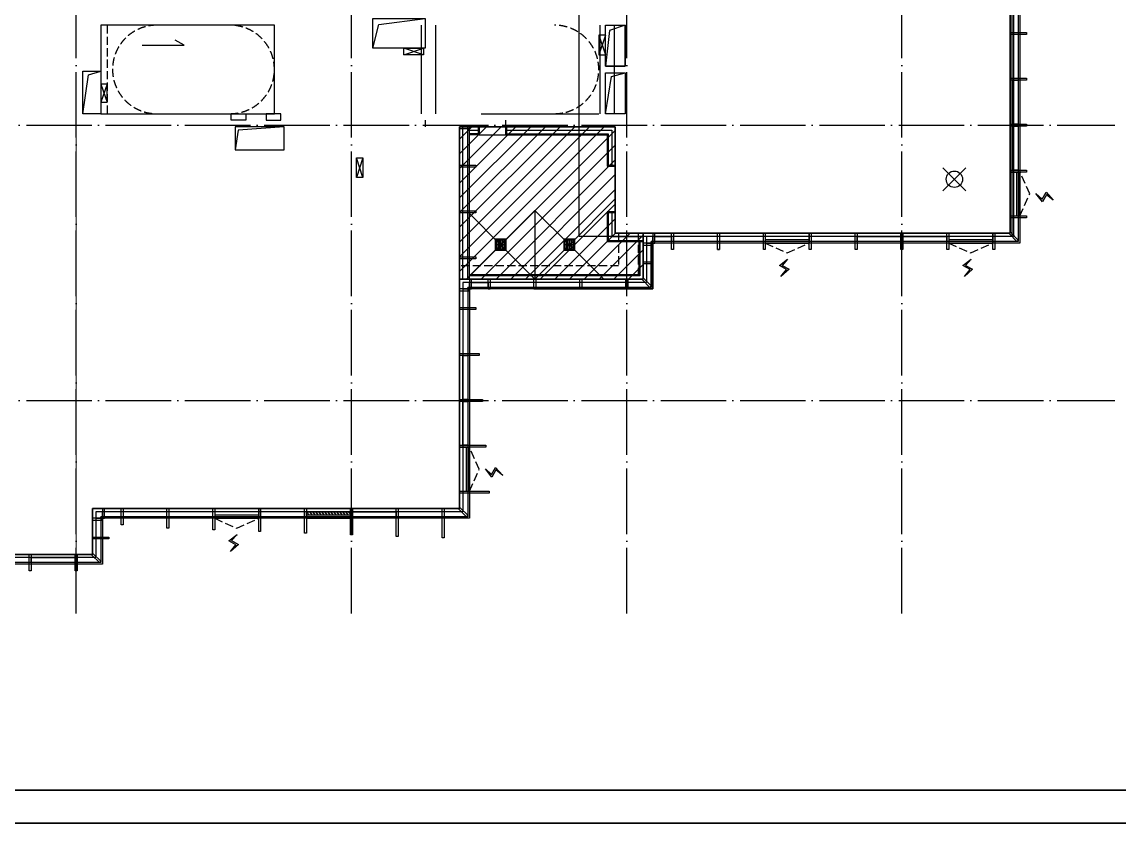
# Model space of a CAD drawing. Extents: x -186750 to 855523, y -12902 to 560425.
# Drawn here: x 609262 to 642742, y 164811 to 189750 of the extents above; entities that cross this region are included whole.
import ezdxf
from ezdxf.xclip import XClip

# ---------------------------------------------------------------- set-up
doc = ezdxf.new("R2010")
doc.units = 0
doc.header["$LTSCALE"] = 1000
doc.header["$MEASUREMENT"] = 0
doc.header["$XCLIPFRAME"] = 0
for name, pattern in [('10#楼幕墙$0$109-34 轴网$0$L1$0$$AUDIT_BAD_LTYPE1', [0]), ('10#楼幕墙$0$DASH', [0.35, 0.25, -0.1]), ('104-10 轴网$0$DOTE', [2.4200000000000004, 2, -0.2, 0.02, -0.2]), ('X-104 8#10#平面$0$109-34 轴网$0$L1$0$$AUDIT_BAD_LTYPE1', [0]), ('X-104 8#10#平面$0$DASH', [0.35, 0.25, -0.1]), ('三跑梯-偶数F$0$DASH', [0.35, 0.25, -0.1]), ('梯段11、12$0$DASH', [0.35, 0.25, -0.1])]:
    doc.linetypes.add(name, pattern=pattern)
for name, color, linetype, plot in [('10#楼幕墙$0$04-不打印_辅助线', 165, 'Continuous', False), ('10#楼幕墙$0$04-电动窗', 1, 'Continuous', False), ('X-104 8#10#平面$0$04-不打印_辅助线', 165, 'Continuous', False), ('三跑梯-偶数F$0$04-不打印_辅助线', 165, 'Continuous', False)]:
    doc.layers.add(name, color=color, linetype=linetype, plot=plot)
for name, color, linetype in [('10#楼幕墙$0$A-C_玻璃幕墙', 140, 'Continuous'), ('10#楼幕墙$0$A-SUR_看线', 252, 'Continuous'), ('10#楼幕墙$1$A-TECH_结构', 21, 'Continuous'), ('104-10 轴网$0$A_AXIS-轴线', 252, '104-10 轴网$0$DOTE'), ('X-104 8#10#平面$0$A-C_门', 150, 'Continuous'), ('X-104 8#10#平面$0$A-E_栏杆', 252, 'Continuous'), ('X-104 8#10#平面$0$A-E_楼梯', 252, 'Continuous'), ('X-104 8#10#平面$0$A-O_分水线', 127, 'Continuous'), ('X-104 8#10#平面$0$A-SUR_保温', 222, 'Continuous'), ('X-104 8#10#平面$0$A-SUR_看线', 252, 'Continuous'), ('X-104 8#10#平面$0$A-SUR_面层', 191, 'Continuous'), ('X-104 8#10#平面$0$A-TECH_暖通', 162, 'Continuous'), ('X-104 8#10#平面$0$A-TECH_结构', 252, 'Continuous'), ('X-104 8#10#平面$0$A_STR-砌块墙', 121, 'Continuous'), ('X-104 8#10#平面$0$D_铝板', 181, 'Continuous'), ('X-104 8#10#平面$0$EH_石材', 116, 'Continuous'), ('梯段11、12$0$A-E_楼梯', 171, 'Continuous')]:
    doc.layers.add(name, color=color, linetype=linetype)

# ---------------------------------------------------------------- blocks, each defined once
blk = doc.blocks.new('$TwtSys$00000069')
at = {"color": 6}
for p, q in [((0.7000000000000001, 0.7000000000000001), (-0.7000000000000001, -0.7000000000000001)), ((-0.7000000000000001, 0.7000000000000001), (0.7000000000000001, -0.7000000000000001))]:
    blk.add_line(p, q, dxfattribs=at)
blk.add_circle((0, 0), 0.5, dxfattribs=at)
blk = doc.blocks.new('图框-A1')
for points, const_width in [([(5.684341886080801e-13, 0), (841.0000000000002, 0), (841.0000000000002, 594), (5.684341886080801e-13, 594)], 0.05), ([(765.9999999999966, 584), (25.00000000000045, 584), (25.00000000000045, 10), (766.0000000000002, 10)], 0.5)]:
    blk.add_lwpolyline(points, close=True, dxfattribs=dict(const_width=const_width))
at = {"const_width": 0.05}
for points in [[(420.5000000000005, 594), (420.5000000000005, 592)], [(420.5000000000005, 0), (420.5000000000005, 2)]]:
    blk.add_lwpolyline(points, dxfattribs=at)
blk = doc.blocks.new('104-8910 结构')
at = {"layer": 'Defpoints'}
blk.add_lwpolyline([(-19000, -118200), (61000, -118200.0000000002), (60999.99999999996, 41799.99999999983), (-19000, 41799.99999999996)], close=True, dxfattribs=at)
blk = doc.blocks.new('104-10 轴网')
at = {"layer": '104-10 轴网$0$A_AXIS-轴线', "linetype": '104-10 轴网$0$DOTE'}
for p, q in [((16799.99999999992, -6500.000000000015), (16800.00000000021, 40100.00000000004)), ((25199.99999999992, -6500.000000000015), (25200.00000000021, 40100.00000000004)), ((33599.99999999995, -6500.000000000015), (33600.00000000021, 40100.00000000004)), ((41999.99999999995, -6500.000000000015), (42000.00000000021, 40100.00000000004)), ((-6500.000000000022, 8399.999999999985), (48500.00000000018, 8400.000000000044)), ((-6500.000000000022, -1.477928890381008e-11), (48500.00000000018, 4.342837200965732e-11))]:
    blk.add_line(p, q, dxfattribs=at)
at = {"layer": 'Defpoints'}
blk.add_lwpolyline([(-16049.99999999992, 45500.00000000001), (58050.00000000011, 45499.99999999999), (58050.00000000011, -11900.00000000001), (-16049.99999999998, -11899.99999999996)], close=True, dxfattribs=at)
blk = doc.blocks.new('三跑梯-偶数F')
at = {"color": 8, "linetype": '三跑梯-偶数F$0$DASH'}
for centre, start, end in [((1349.999999999999, 3950.000000000019), 0, 180), ((1350.000000004889, 1710.000000000033), 180, 0)]:
    blk.add_arc(centre, 1350.000000000002, start, end, dxfattribs=at)
at = {"layer": '三跑梯-偶数F$0$04-不打印_辅助线', "linetype": '三跑梯-偶数F$0$DASH'}
blk.add_line((0, 200), (2700, 200), dxfattribs=at)
at = {"layer": '三跑梯-偶数F$0$04-不打印_辅助线'}
blk.add_lwpolyline([(2700.000000000001, 5300), (9.094947017729282e-13, 5300), (0, 0), (2700.000000000001, -9.094947017729282e-13)], close=True, dxfattribs=at)
blk.add_lwpolyline([(605.1158375440127, 1265.188340814992), (605.1158375438672, 2550.000000000062), (458.8260643989042, 2270.000000000062)], dxfattribs=at)
blk = doc.blocks.new('X-104 8#10#平面$0$uyrii7ur')
at = {"layer": 'X-104 8#10#平面$0$A-TECH_结构', "linetype": 'X-104 8#10#平面$0$109-34 轴网$0$L1$0$$AUDIT_BAD_LTYPE1'}
for points in [[(25249.99997658582, 20800.00000749383), (25850.00000000499, 20800.00000749383), (25850.00000000499, 19100.00000788411), (25249.99997658582, 19100.00000788411)], [(30800.00000000291, 19100.00000788414), (31949.9999765715, 19100.00000788414), (31949.9999765715, 20800.00000749389), (30800.00000000291, 20800.00000749389)], [(31249.99997658737, 18400.00000787905), (31949.99997657165, 18400.00000787905), (31949.99997657165, 18900.00000788405), (31249.99997658737, 18900.00000788405)], [(27449.9999765532, 10750.00000788458), (25849.99997655327, 10750.00000788458), (25849.99997655327, 11650.00000788731), (27449.9999765532, 11650.00000788731)], [(33549.99322787844, 10199.99893631577), (32949.99995488752, 10199.99893631577), (32949.99995488752, 11450.00000787922), (33549.99322787844, 11450.00000787922)], [(33549.99997317628, 8750.000027945673), (32949.99995863647, 8750.000027945673), (32949.99995863647, 9999.998936315766), (33549.99997317628, 9999.998936315766)], [(21649.99999999856, 7650.000007879251), (23149.99999999696, 7650.000007879251), (23149.99999999689, 8350.000000000058), (21649.99999999849, 8350.000000000058)]]:
    blk.add_lwpolyline(points, close=True, dxfattribs=at)
for points in [[(25850.00000000498, 20800.00000749383), (25335.49703044849, 20603.45774340531), (25249.99997658582, 19100.00000788411)], [(25849.99997655327, 10750.00000788458), (26036.99999999987, 11473.7839677821), (27449.99997655326, 11650.00000788731)], [(33549.99322787844, 10199.99893631577), (33549.99322787844, 11450.00000787998), (33078.99492861191, 11290.86848105729), (32949.99325937161, 10199.99893631577), (33549.99322787844, 10199.99893631577)], [(23149.99999999686, 8350.000000000058), (21746.26625576583, 8243.715887878352), (21649.99999999856, 7650.000007879251)]]:
    blk.add_lwpolyline(points, dxfattribs=at)
at = {"layer": 'X-104 8#10#平面$0$A-TECH_结构'}
for points in [[(30800.00000000274, 19100.00000788414), (30994.87325166486, 20538.04205661503), (31949.9999765715, 20800.00000749389)], [(31949.99997657165, 18900.00000788405), (31380.60406085144, 18817.14181262002), (31249.99997658737, 18400.00000787905)]]:
    blk.add_lwpolyline(points, dxfattribs=at)
for points in [[(17550.00009050622, 10050.00004004798), (17550.00004707376, 8750.000050116389), (17000.00000339406, 8750.000029312563), (17181.19745823395, 9940.41740318312)], [(17550.00006878999, 8750.000036196201), (17000.00000000306, 8750.000011481054), (17000.00000000306, 10049.99993964267), (17550.00006878999, 10049.99996435782)], [(33549.99997317628, 9999.998936315766), (33549.99997317628, 8750.000027945673), (32949.99995462794, 8749.999959031004), (33137.91965881834, 9881.415826070122)]]:
    blk.add_lwpolyline(points, close=True, dxfattribs=at)
blk = doc.blocks.new('X-104 8#10#平面$0$rhyseuyi')
at = {"layer": 'X-104 8#10#平面$0$04-不打印_辅助线', "linetype": 'X-104 8#10#平面$0$109-34 轴网$0$L1$0$$AUDIT_BAD_LTYPE1'}
h = blk.add_hatch(dxfattribs=at)
h.set_pattern_fill('ANSI31', color=256, scale=200)
h.set_pattern_definition([(45.00000000000006, (0, -2.972807454749603e-11), (-224.506403026729, 224.5064030267286), [])])
h.paths.add_polyline_path([(34100.00000000006, 181900), (34100.00000000037, 183300.0000000024), (33249.99999999264, 183299.9999860431), (33249.99999999278, 186549.9999873269), (28499.99999703839, 186549.999987339), (28500.00000000006, 181900)])
blk.add_lwpolyline([(34100, 181900.0000000001), (34100.00000000031, 183300.0000000026), (33249.99999999258, 183299.9999860433), (33249.99999999272, 186549.999987327), (28499.99999703833, 186549.9999873392), (28500, 181900.0000000001), (34100, 181899.9999999988)], dxfattribs=at)
at = {"layer": 'X-104 8#10#平面$0$A-TECH_结构', "linetype": 'X-104 8#10#平面$0$109-34 轴网$0$L1$0$$AUDIT_BAD_LTYPE1'}
blk.add_lwpolyline([(14900, 195500.0000000001), (-500, 195500.0000000001), (-500, 173500.0000000001), (17300, 173500.0000000001), (17300, 174900.0000000001), (28500, 174900.0000000001), (28500, 181599.9999860434), (28499.99999040505, 181599.9999860434), (28499.99999371942, 186549.9999873328), (33250.00000331164, 186549.9999873333), (33249.99999999683, 183500.0000000006), (33249.99999999275, 183500.0000000027), (33249.99999999287, 183300.0000000027), (45300, 183300.0000000001), (45300, 201100.0000000001), (43900, 201100.0000000001), (43900, 212300.0000000001), (21900, 212300.0000000001), (21900, 199700.0000000001), (14900, 199700.0000000001)], close=True, dxfattribs=at)
blk.add_lwpolyline([(28499.99999080054, 181900.0000000001), (34100, 181900.0000000001), (34100, 183299.9999860434)], dxfattribs=at)
blk = doc.blocks.new('10#楼幕墙$0$ii')
blk.add_lwpolyline([(-1339.999257087533, -5.379672802519053e-05), (0.0007429124671034515, -5.379672802519053e-05), (0.0007429124671034515, -150.000053796728), (-1339.999257087533, -150.000053796728)], close=True)
blk = doc.blocks.new('10#楼幕墙$0$$TCHSYS$WIN2D')
for p, q in [((-0.5, 0.5), (0.5, 0.5)), ((-0.5, 0.5), (-0.4999999999999999, -0.5)), ((0.5, 0.5), (0.4999999999999998, -0.5)), ((0.5, 0.1666666666666666), (-0.5, 0.1666666666666666)), ((0.5, -0.1666666666666667), (-0.5, -0.1666666666666667)), ((-0.4999999999999999, -0.5), (0.5, -0.5))]:
    blk.add_line(p, q)
blk = doc.blocks.new('10#楼幕墙$0$开启扇')
at = {"layer": '10#楼幕墙$0$04-电动窗'}
h = blk.add_hatch(color=1, dxfattribs=at)
h.dxf.hatch_style = 1
h.paths.add_polyline_path([(680.5562354524154, 539.9632903847669), (509.7987490945379, 728.6290481947071), (726.3024437201093, 845.9672921814199), (478.2154791858056, 1065.595502953947), (646.9190324007068, 855.8806169162563), (430.4153377751354, 738.5423729295435)])
at = {"linetype": '10#楼幕墙$0$DASH'}
blk.add_lwpolyline([(0, 49.99999999714782), (670, 349.9999999971478), (1340, 49.99999999714782)], dxfattribs=at)
at = {"layer": '10#楼幕墙$0$04-电动窗', "color": 1}
blk.add_lwpolyline([(680.5562354524154, 539.9632903847669), (509.7987490945379, 728.6290481947071), (726.3024437201093, 845.9672921814199), (478.2154791858056, 1065.595502953947), (646.9190324007068, 855.8806169162563), (430.4153377751354, 738.5423729295435), (680.5562354524154, 539.9632903847669)], close=True, dxfattribs=at)
at = {"xscale": -1340, "yscale": 300, "zscale": 1340, "rotation": 180}
blk.add_blockref('10#楼幕墙$0$$TCHSYS$WIN2D', (670, -100), dxfattribs=at)
blk = doc.blocks.new('10#楼幕墙$0$$WINLIB2D$00000039')
at = {"color": 0}
for points in [[(-0.4999999999983409, 0.5000000000445652), (-0.4999999999999964, -0.4999999999999716)], [(0.5000000000016591, 0.4999999999536158), (-0.4999999999983409, 0.5000000000445652)], [(0.4999999999983338, -0.5000000000463842), (0.4999999999999609, 0.4999999999999432)], [(-0.499999999999428, 0.1666666667124446), (0.500000000000572, 0.1666666666205998)], [(-0.4518745131427302, -0.1666666666260284), (-0.5000000000072298, 0.08358586507802102)], [(-0.3838834764901549, -0.166666666632409), (-0.4479860405916831, 0.1666666667079113)], [(-0.3158924398378069, -0.166666666637866), (-0.3799950039392748, 0.1666666667006353)], [(-0.2479014031851996, -0.166666666645142), (-0.3120039672867243, 0.1666666666951784)], [(-0.1799103665328481, -0.1666666666505989), (-0.2440129306343159, 0.1666666666887977)], [(-0.1119193298802692, -0.1666666666569512), (-0.1760218939817904, 0.1666666666824455)], [(-0.04392829322788927, -0.1666666666633319), (-0.1080308573293216, 0.1666666666760648)], [(0.02406274342471804, -0.1666666666696841), (-0.04003982067680312, 0.1666666666697125)], [(0.09205378007703402, -0.1666666666751411), (0.02795121597557682, 0.1666666666642556)], [(0.1600448167296129, -0.1666666666815217), (0.0959422526280953, 0.1666666666578749)], [(0.2280358533819644, -0.166666666687874), (0.163933289280525, 0.1666666666505989)], [(0.2960268900345753, -0.1666666666942547), (0.231924325933047, 0.1666666666460657)], [(0.3640179266869801, -0.1666666667006069), (0.2999153625854838, 0.166666666639685)], [(0.4320089633395341, -0.1666666667060639), (0.3679063992380058, 0.166666666632409)], [(0.4999999999916831, -0.1666666667115209), (0.4358974358904746, 0.1666666666260568)], [(-0.500000000000572, -0.1666666666214951), (0.499999999999428, -0.1666666667124446)], [(0.4999999999983338, -0.5000000000463842), (-0.5000000000016662, -0.4999999999554348)]]:
    blk.add_lwpolyline(points, dxfattribs=at)
blk = doc.blocks.new('10#楼幕墙$0$A$C13E80662')
for points in [[(150.0005130732898, 150.2641038001748), (150.0005130732898, 200.2641038001238), (0.0005130732897669077, 200.2641038001238), (0.0005130732897669077, 0.2641038001238485), (150.0005130732898, 0.2641038001238485)], [(150.0005130732898, 0.2641038001747802), (200.0005130733043, 0.2641038001747802), (200.0005130733043, 150.2641038001748), (150.0005130732898, 150.2641038001748)]]:
    blk.add_lwpolyline(points)
blk = doc.blocks.new('*U439')
blk.add_lwpolyline([(509.9999999971842, 0), (0, 0), (0, 150), (509.9999999971842, 150)], close=True)
blk = doc.blocks.new('10#楼幕墙')
at = {"layer": '10#楼幕墙$0$04-不打印_辅助线'}
for points in [[(-18549.99999999994, 165300), (65550.00000000006, 165300), (65550.00000000006, 224700), (-18549.99999999994, 224700)], [(-18549.99999999994, 105900), (65550.00000000006, 105900), (65550.00000000006, 165300), (-18549.99999999994, 165300)]]:
    blk.add_lwpolyline(points, close=True, dxfattribs=at)
at = {"layer": '10#楼幕墙$0$A-C_玻璃幕墙'}
for p, q in [((28500.00000000006, 181900), (28500.00000882894, 186549.999987339)), ((28600.00000000006, 181899.9999999997), (28600.00000882894, 186549.9999873388)), ((28750.00000000011, 181899.9999999997), (28750.00000882899, 186549.9999873387)), ((28799.99999999531, 181899.9999999997), (28800.00000882419, 186549.9999873388))]:
    blk.add_line(p, q, dxfattribs=at)
for points in [[(34400.00000000006, 183000), (34400.00000000006, 181600), (28800.00000000006, 181600), (28800.00000000006, 174600), (17600.00000000006, 174600), (17600.00000000006, 173200), (-799.9999999999418, 173200), (-799.9999999999418, 195800), (14600.00000000006, 195800), (14600.00000000006, 200000), (21600.00000000006, 200000), (21600.00000000006, 212600), (44200.00000000006, 212600), (44200.00000000006, 201400), (45600.00000000006, 201400), (45600.00000000006, 183000)], [(34350.00000000006, 183050), (34350.00000000006, 181650), (28750.00000000006, 181650), (28750.00000000006, 174650), (17550.00000000006, 174650), (17550.00000000006, 173250), (-749.9999999999418, 173250), (-749.9999999999418, 195750), (14650.00000000006, 195750), (14650.00000000006, 199950), (21650.00000000006, 199950), (21650.00000000006, 212550), (44150.00000000006, 212550), (44150.00000000006, 201350), (45550.00000000006, 201350), (45550.00000000006, 183050)], [(34200.00000000006, 183200), (34200.00000000006, 181800), (28600.00000000006, 181800), (28600.00000000006, 174800), (17400.00000000006, 174800), (17400.00000000006, 173400), (-599.9999999999418, 173400), (-599.9999999999418, 195600), (14800.00000000006, 195600), (14800.00000000006, 199800), (21800.00000000006, 199800), (21800.00000000006, 212400), (44000.00000000006, 212400), (44000.00000000006, 201200), (45400.00000000006, 201200), (45400.00000000006, 183200)], [(45799.99999997538, 189429.9999860425), (45799.99999997538, 189369.9999860425), (45299.99999997561, 189369.9999860425), (45299.99999997561, 189429.9999860425)], [(45799.99999997538, 188029.9999860425), (45799.99999997538, 187969.9999860425), (45299.99999997561, 187969.9999860425), (45299.99999997561, 188029.9999860425)], [(28500.00000001224, 186550.0000012957), (28800.00000001226, 186550.0000012957), (28800.00000001226, 186490.0000012957), (28500.00000001224, 186490.0000012957)], [(45799.99999997538, 186629.9999860425), (45799.99999997538, 186569.9999860425), (45299.99999997561, 186569.9999860425), (45299.99999997561, 186629.9999860425)], [(29000.00000000198, 185379.9999873289), (29000.00000000198, 185319.9999873289), (28500.00000000454, 185319.9999873299), (28500.00000000454, 185379.9999873299)], [(45799.99999997538, 185229.9999860425), (45799.99999997538, 185169.9999860425), (45299.99999997561, 185169.9999860425), (45299.99999997561, 185229.9999860425)], [(29000.00000000198, 183979.9999873289), (29000.00000000198, 183919.9999873289), (28500.00000000454, 183919.9999873299), (28500.00000000454, 183979.9999873299)], [(45799.99999997538, 183829.9999860425), (45799.99999997538, 183769.9999860425), (45299.99999997561, 183769.9999860425), (45299.99999997561, 183829.9999860425)], [(45799.99999997538, 183829.9999860425), (45799.99999997538, 183769.9999860425), (45299.99999997561, 183769.9999860425), (45299.99999997561, 183829.9999860425)], [(34400.00000000005, 183000), (34460.00000000008, 183000.0000000001), (34460.00000000005, 183300.0000000001), (34400.00000000005, 183300.0000000001)], [(34970.00000000332, 183299.9999860467), (35030.00000000332, 183299.9999860467), (35030.00000000215, 182799.9999860102), (34970.00000000215, 182799.9999860102)], [(36370.00000000471, 183299.9999860467), (36430.00000000471, 183299.9999860467), (36430.00000000471, 182799.9999860102), (36370.00000000471, 182799.9999860102)], [(37770.00000000471, 183299.9999860467), (37830.00000000471, 183299.9999860467), (37830.00000000355, 182799.9999860102), (37770.00000000355, 182799.9999860102)], [(39170.00000000471, 183299.9999860467), (39230.00000000471, 183299.9999860467), (39230.00000000355, 182799.9999860102), (39170.00000000355, 182799.9999860102)], [(40570.00000000471, 183299.9999860467), (40630.00000000471, 183299.9999860467), (40630.00000000355, 182799.9999860102), (40570.00000000355, 182799.9999860102)], [(41970.00000000471, 183299.9999860467), (42030.00000000471, 183299.9999860467), (42030.00000000355, 182799.9999860102), (41970.00000000355, 182799.9999860102)], [(43370.00000000471, 183299.9999860467), (43430.00000000471, 183299.9999860467), (43430.00000000471, 182799.9999860102), (43370.00000000471, 182799.9999860102)], [(44770.00000000471, 183299.9999860467), (44830.00000000471, 183299.9999860467), (44830.00000000471, 182799.9999860102), (44770.00000000471, 182799.9999860102)], [(45278.78679637087, 183278.7867965644), (45321.21320324211, 183321.2132034356), (45549.99999980646, 183092.4264068713), (45507.57359293528, 183050.0000000001)], [(34400.00000000008, 182940), (34400.00000000005, 183000), (34100.00000000005, 183000), (34100.00000000005, 182940)], [(29000.00000000192, 182579.9999873289), (29000.00000000192, 182519.9999873289), (28500.00000000448, 182519.99998733), (28500.00000000448, 182579.99998733)], [(34400.00000013487, 182429.9999860456), (34400.00000013487, 182369.9999860456), (34100.00000013766, 182369.9999860456), (34100.00000013766, 182429.9999860456)], [(28800.00000000005, 181600), (28860.00000000008, 181600.0000000001), (28860.00000000005, 181900.0000000001), (28800.00000000005, 181900.0000000001)], [(29430.00000000425, 181599.9999860451), (29370.00000000425, 181599.9999860451), (29370.00000000425, 181899.9999860447), (29430.00000000425, 181899.9999860447)], [(30830.00000000425, 181599.999986045), (30770.00000000425, 181599.999986045), (30770.00000000425, 181899.9999860446), (30830.00000000425, 181899.9999860446)], [(32230.00000000425, 181599.999986045), (32170.00000000425, 181599.999986045), (32170.00000000425, 181899.9999860446), (32230.00000000425, 181899.9999860446)], [(33630.00000000448, 181599.9999860453), (33570.00000000448, 181599.9999860453), (33570.00000000448, 181899.999986045), (33630.00000000448, 181899.999986045)], [(34078.78679656444, 181878.7867965644), (34121.21320343568, 181921.2132034356), (34350.00000000003, 181692.4264068713), (34307.57359312885, 181650.0000000001)], [(28800.00000000008, 181540), (28800.00000000005, 181600), (28500.00000000005, 181600), (28500.00000000005, 181540)], [(29000.00000000192, 181029.9999860424), (29000.00000000192, 180969.9999860424), (28500.00000000448, 180969.9999860435), (28500.00000000448, 181029.9999860435)], [(29100.00000000169, 179629.9999860424), (29100.00000000169, 179569.9999860424), (28500.00000000448, 179569.9999860435), (28500.00000000448, 179629.9999860435)], [(29200.00000000169, 178230), (29200.00000000169, 178170), (28500.00000000448, 178169.9999860435), (28500.00000000448, 178229.9999860435)], [(29300.00000000169, 176829.9999860424), (29300.00000000169, 176769.9999860424), (28500.00000000448, 176769.9999860435), (28500.00000000448, 176829.9999860435)], [(29400.00000000169, 175429.9999860424), (29400.00000000169, 175369.9999860424), (28500.00000000448, 175369.9999860435), (28500.00000000448, 175429.9999860435)], [(17600.00000000005, 174600), (17660.00000000008, 174600.0000000001), (17660.00000000005, 174900.0000000001), (17600.00000000005, 174900.0000000001)], [(18230.00000000425, 174399.9999860422), (18170.00000000425, 174399.9999860422), (18170.00000000425, 174899.9999860426), (18230.00000000425, 174899.9999860426)], [(19630.00000000425, 174299.9999860422), (19570.00000000425, 174299.9999860422), (19570.00000000425, 174899.9999860426), (19630.00000000425, 174899.9999860426)], [(21030.00000000425, 174249.9999860439), (20970.00000000425, 174249.9999860439), (20970.00000000425, 174899.9999860426), (21030.00000000425, 174899.9999860426)], [(22430.00000000285, 174199.9999860421), (22370.00000000285, 174199.9999860421), (22370.00000000425, 174899.9999860426), (22430.00000000425, 174899.9999860426)], [(23830.00000000425, 174149.9999860421), (23770.00000000425, 174149.9999860421), (23770.00000000425, 174899.9999860426), (23830.00000000425, 174899.9999860426)], [(25230.00000000006, 174099.9999860421), (25170.00000000006, 174099.9999860421), (25170.00000000425, 174899.9999860426), (25230.00000000425, 174899.9999860426)], [(26630.00000000425, 174049.9999860421), (26570.00000000425, 174049.9999860421), (26570.00000000425, 174899.9999860426), (26630.00000000425, 174899.9999860426)], [(28030.00000000285, 173999.9999860421), (27970.00000000285, 173999.9999860421), (27970.00000000425, 174899.9999860426), (28030.00000000425, 174899.9999860426)], [(28478.78679656444, 174878.7867965644), (28521.21320343568, 174921.2132034356), (28750.00000000003, 174692.4264068713), (28707.57359312885, 174650.0000000001)], [(17600.00000000008, 174540), (17600.00000000005, 174600), (17300.00000000005, 174600), (17300.00000000005, 174540)], [(17800.00000000076, 174029.9999860435), (17800.00000000076, 173969.9999860435), (17300.00000000448, 173969.9999860435), (17300.00000000448, 174029.9999860435)], [(15430.00000000425, 172999.9999860433), (15370.00000000425, 172999.9999860433), (15370.00000000425, 173499.9999860445), (15430.00000000425, 173499.9999860445)], [(16830.00000000425, 172999.9999860433), (16770.00000000425, 172999.9999860433), (16770.00000000425, 173499.9999860445), (16830.00000000425, 173499.9999860445)], [(17278.86856770871, 173478.7867965644), (17321.29497457994, 173521.2132034356), (17550.08177114435, 173292.4264068711), (17507.65536427317, 173250)]]:
    blk.add_lwpolyline(points, close=True, dxfattribs=at)
at = {"layer": '10#楼幕墙$0$A-SUR_看线'}
for p, q in [((36370.00000000471, 182799.9999860102), (36430.00000000471, 182799.9999860102)), ((29370.00000000425, 181599.9999860447), (29430.00000000425, 181599.9999860447)), ((30770.00000000425, 181599.9999860446), (30830.00000000425, 181599.9999860446))]:
    blk.add_line(p, q, dxfattribs=at)
at = {"layer": '10#楼幕墙$1$A-TECH_结构'}
blk.add_lwpolyline([(34100.00000000006, 183300), (34100.00000000006, 181900), (28500.00000000006, 181900), (28500.00000000006, 174900), (17300.00000000006, 174900), (17300.00000000006, 173500), (-499.9999999999418, 173500), (-499.9999999999418, 195500), (14900.00000000006, 195500), (14900.00000000006, 199700), (21900.00000000006, 199700), (21900.00000000006, 212300), (43900.00000000006, 212300), (43900.00000000006, 201100), (45300.00000000006, 201100), (45300.00000000006, 183300)], close=True, dxfattribs=at)
at = {"layer": '10#楼幕墙$0$A-C_玻璃幕墙'}
for name, p, rotation in [('10#楼幕墙$0$ii', (45549.99999997631, 186629.9999860425), 270), ('10#楼幕墙$0$ii', (45549.99999997631, 185229.9999860425), 270), ('10#楼幕墙$0$A$C13E80662', (34199.73589619993, 183200.0005130733), 270), ('*U439', (34970.00000000309, 183200), 180), ('10#楼幕墙$0$ii', (40630.00000000448, 183049.9999860433), 180), ('10#楼幕墙$0$ii', (42030.00000000448, 183049.9999860433), 180), ('10#楼幕墙$0$A$C13E80662', (28599.73589619993, 181800.0005130733), 270), ('*U439', (29370.00000000425, 181800), 180), ('10#楼幕墙$0$ii', (28750.00000000658, 178229.9999860433), 270), ('10#楼幕墙$0$ii', (28750.0000538007, 176829.9999810586), 270), ('10#楼幕墙$0$A$C13E80662', (17399.73589619993, 174800.0005130733), 270), ('10#楼幕墙$0$ii', (23830.00000000425, 174649.9999860433), 180), ('10#楼幕墙$0$ii', (25230.00000000425, 174649.9999860433), 180), ('10#楼幕墙$0$ii', (15430.00000000425, 173249.9999860433), 180)]:
    blk.add_blockref(name, p, dxfattribs=dict(at, rotation=rotation))
at = {"layer": '10#楼幕墙$0$A-C_玻璃幕墙', "linetype": '10#楼幕墙$0$109-34 轴网$0$L1$0$$AUDIT_BAD_LTYPE1', "xscale": -1}
for p, rotation in [((45549.99999997656, 183829.9999860426), 270), ((37830.00000000448, 183049.9999860433), 180), ((43430.00000000471, 183049.999986013), 180), ((28750.00000000215, 175429.9999860435), 270), ((21030.00000000425, 174649.9999860426), 180)]:
    blk.add_blockref('10#楼幕墙$0$开启扇', p, dxfattribs=dict(at, rotation=rotation))
at = {"layer": 'Defpoints', "color": 2, "linetype": '10#楼幕墙$0$109-34 轴网$0$L1$0$$AUDIT_BAD_LTYPE1', "xscale": 1340, "yscale": 300, "zscale": -1340, "rotation": 180}
blk.add_blockref('10#楼幕墙$0$$WINLIB2D$00000039', (24500.00000000402, 174749.9999860433), dxfattribs=at)
blk = doc.blocks.new('梯段11、12')
at = {"color": 171}
for p, q in [((93799.36163273435, -18770.00000000288), (93799.36163273435, -18770.00000000288)), ((93699.36163273429, -26380.00000003579), (93799.36163273429, -26380.0000000358)), ((93799.36163273428, -26380.0000000358), (93799.36163273428, -27206.98729814406)), ((93859.36163273436, -26380.00000003574), (95099.36163273428, -26380.00000003583)), ((95099.36163273428, -26380.00000003583), (95099.36163273426, -27957.54264809095)), ((93859.36163273436, -26660.00000003574), (95099.36163273428, -26660.00000003583)), ((93859.36163273438, -26940.00000003574), (95099.36163273428, -26940.00000003583)), ((93799.36163273428, -27206.98729814393), (94384.95756572632, -27545.08126769309)), ((93799.36163273428, -27322.45735198141), (94358.16264648331, -27645.08126769264)), ((93859.36163273436, -27220.00000003574), (95099.36163273426, -27220.00000003583)), ((94306.87451967421, -27500.00000003577), (95099.36163273425, -27500.00000003583)), ((94338.77610675523, -27717.4328189432), (94544.82104819444, -27544.54058457563)), ((94384.95756572632, -27545.08126769309), (94338.77610675523, -27717.4328189432)), ((94544.82104819444, -27544.54058457563), (94496.48301748525, -27724.94057112503)), ((94496.48301748525, -27724.94057112503), (95099.36163273426, -28073.01270192785)), ((94523.27793672828, -27624.94057112548), (95099.36163273428, -27957.54264809033)), ((94791.84874579358, -27780.00000003583), (95099.3616327391, -27780.00000003586)), ((95099.36163273428, -28073.01270192808), (95099.36163273423, -28620.00000003583)), ((93859.36163273435, -28640.00000003574), (95099.36163273423, -28640.00000003583))]:
    blk.add_line(p, q, dxfattribs=at)
at = {"color": 8, "linetype": '梯段11、12$0$DASH'}
for centre, start, end in [((93749.36163273921, 51360.00000022826), 180, 0), ((93749.21347645627, 43620.00000019556), 0, 180), ((93749.36163273924, 41360.00000019529), 180, 0), ((93749.36163272939, 33620.00000016287), 0, 180), ((103749.3616327219, 33620.00000016287), 0, 180), ((93749.3616327392, 31380.00000016287), 180, 0), ((93749.21347645632, 23620.00000012958), 0, 180), ((93749.36163273444, 21380.00079619684), 180, 0), ((93749.21347645644, 13620.00000009657), 0, 180), ((93749.36163273937, 11380.0000000966), 180, 0), ((93749.21347645638, 3620.000000063374), 0, 180), ((93749.36163273935, 1360.000000063097), 180, 0), ((93749.21347645643, -6379.999999969601), 0, 180), ((93749.21347646131, -8619.999999969586), 180, 0), ((93749.36163273925, -16380.000000003), 0, 180), ((93749.36163273438, -18620.000000003), 180, 0), ((93749.36163273906, -26380.00000003583), 0, 180), ((93749.36163273426, -28640.00000003577), 180, 0), ((42332.34926008116, -46250.00000010201), 0, 180), ((93749.36163273429, -46560.00000010221), 0, 180), ((42332.34926008116, -48770.00000010215), 180, 0), ((93749.36163273429, -48640.00000010218), 180, 0)]:
    blk.add_arc(centre, 1350.000000000002, start, end, dxfattribs=at)
at = {"layer": 'Defpoints'}
for points in [[(88899.36163273409, 56850.00000026159), (98899.36163272664, 56850.00000026161), (98899.36163272664, 46850.00000022855), (88899.36163273412, 46850.00000022855)], [(95099.50978901613, 55450.00000022852), (92399.50978901127, 55450.00000022852), (92399.50978901127, 49550.00000022887), (95099.50978901613, 49550.00000022887)], [(92399.36163273391, 50000.00000022825), (92399.36163273391, 54999.99895485189), (95099.36163273886, 54999.99895485189), (95099.36163273886, 50000.00000022825)], [(88899.36163273412, 46850.00000022861), (98899.36163272666, 46850.00000022864), (98899.36163272666, 36850.00000019558), (88899.36163273414, 36850.00000019558)], [(95099.21006620927, 45450.00000019126), (92399.21006620441, 45450.00000019126), (92399.21006620441, 39550.00000019161), (95099.21006620927, 39550.00000019161)], [(92399.36163273412, 40000.00000019527), (92399.36163273412, 44999.99895481892), (95099.36163273906, 44999.99895481892), (95099.36163273906, 40000.00000019527)], [(88899.36163273432, 36850.00000019564), (98899.36163272685, 36850.00000019567), (98899.36163272685, 26850.00000016263), (88899.36163273432, 26850.0000001626)], [(98899.36163272685, 36850.00000019567), (108899.3616327194, 36850.00000019567), (108899.3616327194, 26850.00000016263), (98899.36163272685, 26850.00000016263)], [(95099.36163272931, 35450.00000016287), (92399.36163272445, 35450.00000016287), (92399.36163272445, 29550.00000016321), (95099.36163272931, 29550.00000016321)], [(105099.3616327219, 35450.00000016287), (102399.361632717, 35450.00000016287), (102399.361632717, 29550.00000016321), (105099.3616327219, 29550.00000016321)], [(92399.36163273413, 30000.00000016233), (92399.36163273413, 34999.99895478597), (95099.36163273908, 34999.99895478597), (95099.36163273908, 30000.00000016233)], [(102399.3616327266, 30000.00000016233), (102399.3616327266, 34999.99895478597), (105099.3616327316, 34999.99895478597), (105099.3616327316, 30000.00000016233)], [(88899.36163273417, 26850.00000016263), (98899.36163272672, 26850.00000016266), (98899.36163272672, 16850.0000001296), (88899.3616327342, 16850.0000001296)], [(95099.21347645625, 25450.00000012958), (92399.21347645139, 25450.00000012958), (92399.21347645139, 19550.00000012993), (95099.21347645625, 19550.00000012993)], [(92399.36163273412, 20000.0000001293), (92399.36163273412, 24999.99895475294), (95099.36163273906, 24999.99895475294), (95099.36163273906, 20000.0000001293)], [(88899.36163273432, 16850.00000012957), (98899.36163272685, 16850.0000001296), (98899.36163272684, 6850.000000096537), (88899.36163273429, 6850.000000096508)], [(95099.20649527026, 15450.00000007851), (92399.2064952654, 15450.00000007851), (92399.2064952654, 9550.000000078864), (95099.20649527026, 9550.000000078864)], [(92399.36163273412, 10000.00000009624), (92399.36163273412, 14999.99895471988), (95099.36163273906, 14999.99895471988), (95099.36163273906, 10000.00000009624)], [(88899.36163273423, 6850.000000096421), (98899.36163272678, 6850.00000009645), (98899.36163272678, -3149.999999936612), (88899.36163273426, -3149.999999936612)], [(95099.20275200688, 5450.000000020776), (92399.20275200202, 5450.000000020776), (92399.20275200202, -449.9999999788743), (95099.20275200688, -449.9999999788743)], [(92399.36163273412, 6.30861904937774e-08), (92399.36163273412, 4999.998954686729), (95099.36163273906, 4999.998954686729), (95099.36163273906, 6.30861904937774e-08)], [(88899.36163273428, -3149.999999936554), (98899.36163272682, -3149.999999936525), (98899.36163272682, -13149.99999996959), (88899.3616327343, -13149.99999996959)], [(95099.21347645635, -4549.999999969601), (92399.21347645149, -4549.999999969601), (92399.21347645149, -10449.99999996925), (95099.21347645635, -10449.99999996925)], [(92399.36163273412, -9999.99999996983), (92399.36163273412, -5000.001045346187), (95099.36163273906, -5000.001045346187), (95099.36163273906, -9999.99999996983)], [(88899.36163273432, -13149.99999996953), (98899.36163272684, -13149.99999996953), (98899.36163272685, -23150.00000000259), (88899.3616327343, -23150.00000000259)], [(95099.36163273918, -14550.000000003), (92399.36163273432, -14550.000000003), (92399.36163273432, -20450.00000000265), (95099.36163273918, -20450.00000000265)], [(92399.36163273413, -20000.00000000289), (92399.36163273413, -15000.00104537925), (95099.36163273908, -15000.00104537925), (95099.36163273908, -20000.00000000289)], [(88899.3616327343, -23150.00000000262), (98899.36163272682, -23150.00000000262), (98899.36163272684, -33150.00000003565), (88899.3616327343, -33150.00000003565)], [(95099.36163273899, -24550.00000003583), (92399.36163273413, -24550.00000003583), (92399.36163273413, -30450.00000003548), (95099.36163273899, -30450.00000003548)], [(92399.36163273412, -30000.00000003595), (92399.36163273412, -25000.00104541231), (95099.36163273906, -25000.00104541231), (95099.36163273906, -30000.00000003595)], [(37482.34926007633, -43150.00000006871), (47482.34926006882, -43150.00000006871), (47482.34926006882, -53150.00000010181), (37482.3492600763, -53150.00000010175)], [(88899.36163273438, -43150.00000006883), (98899.36163272687, -43150.00000006883), (98899.36163272687, -53150.00000010192), (88899.36163273435, -53150.00000010186)], [(43682.34926008116, -44850.00000010215), (40982.34926007633, -44850.0000001021), (40982.34926007633, -50150.00000010175), (43682.34926008116, -50150.00000010181)], [(95099.36163273921, -44550.00000010207), (92399.36163273435, -44550.00000010207), (92399.36163273435, -50450.00000010172), (95099.36163273921, -50450.00000010172)], [(92399.36163273426, -50000.00000010192), (92399.36163273426, -45000.00104547855), (95099.36163273921, -45000.00104547855), (95099.36163273921, -50000.00000010192)], [(37482.3492600763, -53150.00000010175), (47482.34926006882, -53150.00000010181), (47482.34926006878, -63150.00000013487), (37482.34926007624, -63150.00000013475)], [(88899.36163273435, -53150.00000010186), (98899.36163272687, -53150.00000010192), (98899.36163272682, -63150.00000013498), (88899.36163273429, -63150.00000013487)], [(98899.36163272687, -53150.00000010192), (108899.3616327194, -53150.00000010198), (108899.3616327193, -63150.00000013504), (98899.36163272681, -63150.00000013493)], [(95099.36163273877, -54550.00000013513), (92399.36163273391, -54550.00000013513), (92399.36163273391, -60450.00000013478), (95099.36163273877, -60450.00000013478)], [(105099.3616327313, -54550.00000013519), (102399.3616327264, -54550.00000013519), (102399.3616327264, -60450.00000013484), (105099.3616327313, -60450.00000013484)], [(43682.34926008119, -54850.00000013522), (40982.34926007633, -54850.0000001351), (40982.34926007624, -60150.00000013475), (43682.34926008112, -60150.00000013487)], [(92399.36163273382, -60000.00000013498), (92399.36163273382, -55000.00104551161), (95099.36163273877, -55000.00104551161), (95099.36163273877, -60000.00000013498)], [(102399.3616327263, -60000.00000013504), (102399.3616327263, -55000.00104551167), (105099.3616327313, -55000.00104551167), (105099.3616327313, -60000.00000013504)], [(98899.36163272682, -63150.00000013493), (108899.3616327193, -63150.00000013498), (108899.3616327193, -73150.00000016805), (98899.36163272677, -73150.00000016793)], [(105099.3616327312, -64550.00000016819), (102399.3616327264, -64550.00000016819), (102399.3616327264, -70450.00000016784), (105099.3616327312, -70450.00000016784)], [(102399.3616327263, -70000.00000016805), (102399.3616327263, -65000.00104554468), (105099.3616327312, -65000.00104554468), (105099.3616327312, -70000.00000016805)], [(98899.36163272671, -73150.00000016787), (108899.3616327192, -73150.00000016793), (108899.3616327192, -83150.00000020099), (98899.36163272665, -83150.00000020087)], [(105099.3616327311, -74550.00000020114), (102399.3616327263, -74550.00000020114), (102399.3616327263, -80450.00000020079), (105099.3616327311, -80450.00000020079)], [(102399.3616327262, -80000.00000020099), (102399.3616327262, -75000.00104557762), (105099.3616327311, -75000.00104557762), (105099.3616327311, -80000.00000020099)]]:
    blk.add_lwpolyline(points, close=True, dxfattribs=at)
for points in [[(93004.32931400028, 40935.18834101054), (93004.32931400013, 42220.00000019561), (92858.03954085517, 41940.00000019561)], [(93004.32931400047, 30935.18834097759), (93004.32931400032, 32220.00000016266), (92858.03954085536, 31940.00000016266)], [(94479.36163273426, 24331.83440140722), (94479.3616327342, 23080.00000012995), (94644.98570922806, 23360.00000012995)], [(94479.36163273439, 14331.83440137419), (94479.36163273433, 13080.00000009692), (94644.98570922819, 13360.00000009692)], [(93004.3293140004, 935.1883408783469), (93004.32931400025, 2220.000000063417), (92858.03954085529, 1940.000000063417)], [(93004.32931400044, -9064.811659154628), (93004.3293140003, -7779.999999969557), (92858.03954085533, -8059.999999969557)], [(94479.36163273438, -15668.16559872538), (94479.36163273432, -16920.00000000265), (94644.98570922817, -16640.00000000265)], [(94477.35092565983, -25818.16559875851), (94477.35092565978, -27070.00000003578), (94642.97500215363, -26790.00000003579)]]:
    blk.add_lwpolyline(points, dxfattribs=at)
at = {"layer": '梯段11、12$0$A-E_楼梯'}
for p, q in [((94245.43858428107, -27600.00000003608), (93859.36163273423, -27600.00000003602)), ((94695.77179424906, -27860.00000003614), (93859.36163273419, -27860.00000003602)), ((95099.36163273426, -28120.00000003619), (93859.36163273423, -28120.00000003602)), ((95099.36163273438, -28380.00000003619), (93859.36163273435, -28380.00000003602)), ((93699.36163273432, -28640.000000036), (93799.36163273432, -28640.000000036)), ((95099.36163273909, -28640.00000003619), (93859.36163273906, -28640.00000003602)), ((37482.34926007624, -63150.00000013475), (47482.34926006886, -43150.00000006883))]:
    blk.add_line(p, q, dxfattribs=at)
blk = doc.blocks.new('X-104 8#10#平面$0$jtkjuyriuy')
h = blk.add_hatch()
h.set_pattern_fill('ANSI31', color=8, scale=30, angle=45)
h.set_pattern_definition([(90, (0, 0), (-47.625, 1.06581410364015e-14), [])])
h.paths.add_polyline_path([(-138, 138), (138, 138), (138, -138), (-138, -138)])
for points in [[(-168, 168), (168, 168), (168, -168), (-168, -168)], [(-138, 138), (138, 138), (138, -138), (-138, -138)]]:
    blk.add_lwpolyline(points, close=True)
at = {"layer": 'X-104 8#10#平面$0$04-不打印_辅助线'}
for p, q in [((-168, 0), (168, 0)), ((0, 168), (0, -168))]:
    blk.add_line(p, q, dxfattribs=at)
blk = doc.blocks.new('*U282')
at = {"linetype": 'X-104 8#10#平面$0$109-34 轴网$0$L1$0$$AUDIT_BAD_LTYPE1'}
for p, q in [((-0.2529788265346724, 0.06930926759378053), (599.7470204681667, -199.930690733454)), ((-6.710890374961309e-05, -199.930690733454), (599.747021069692, 0.06930926759378053))]:
    blk.add_line(p, q, dxfattribs=at)
blk.add_lwpolyline([(-6.710890374961309e-05, -199.930690733454), (599.9999327873229, -199.930690733454), (599.747021069692, 0.06930926759378053), (-0.2529788265346724, 0.06930926759378053)], close=True, dxfattribs=at)
blk = doc.blocks.new('*U281')
at = {"linetype": 'X-104 8#10#平面$0$109-34 轴网$0$L1$0$$AUDIT_BAD_LTYPE1'}
for p, q in [((-0.2529788265346724, 0.06930926759378053), (549.7465741358974, -199.930690733454)), ((-6.710890374961309e-05, -199.930690733454), (549.7465747374226, 0.06930926759378053))]:
    blk.add_line(p, q, dxfattribs=at)
blk.add_lwpolyline([(-6.710890374961309e-05, -199.930690733454), (549.9994864550536, -199.930690733454), (549.7465747374226, 0.06930926759378053), (-0.2529788265346724, 0.06930926759378053)], close=True, dxfattribs=at)
blk = doc.blocks.new('X-104 8#10#平面$0$gfhgfjhjkkk')
at = {"layer": 'X-104 8#10#平面$0$A-TECH_暖通', "linetype": 'X-104 8#10#平面$0$109-34 轴网$0$L1$0$$AUDIT_BAD_LTYPE1', "rotation": 270}
for name, p in [('*U282', (16149.93064562002, 2749.746321281273)), ('*U281', (949.9305812308194, 1249.747026633879))]:
    blk.add_blockref(name, p, dxfattribs=at)
blk = doc.blocks.new('X-104 8#10#平面$0$A$C5E1742DD')
at = {"layer": 'X-104 8#10#平面$0$04-不打印_辅助线', "color": 2, "linetype": 'X-104 8#10#平面$0$109-34 轴网$0$L1$0$$AUDIT_BAD_LTYPE1'}
for points in [[(-119.9999999997308, 1099.703687444497), (330.0000000002692, 1099.703687444497), (330.0000000002692, 900.001630483508), (-119.9999999997308, 900.001630483508)], [(950.0000000765867, 900.001630483508), (1400.000000076587, 900.001630483508), (1400.000000076587, 1100.001630483508), (950.0000000765867, 1100.001630483508)]]:
    blk.add_lwpolyline(points, close=True, dxfattribs=at)
blk = doc.blocks.new('X-104 8#10#平面$0$rrttg')
at = {"linetype": 'X-104 8#10#平面$0$109-34 轴网$0$L1$0$$AUDIT_BAD_LTYPE1'}
for p, q in [((0, 0), (600, -200)), ((600, 0), (0, -200))]:
    blk.add_line(p, q, dxfattribs=at)
blk.add_lwpolyline([(0, 0), (600, 0), (600, -200), (0, -200)], close=True, dxfattribs=at)
blk = doc.blocks.new('X-104 8#10#平面')
at = {"linetype": 'X-104 8#10#平面$0$109-34 轴网$0$L1$0$$AUDIT_BAD_LTYPE1'}
for points in [[(65550.00000000015, 224700.0000000001), (65550.00000000015, 165300.0000000001), (-18549.99999999987, 165300.0000000001), (-18549.99999999987, 224700.0000000001)], [(65550.00000000009, 165300.0000000001), (65550.00000000009, 105900.0000000001), (-18549.99999999994, 105900.0000000001), (-18549.99999999994, 165300.0000000001)]]:
    blk.add_lwpolyline(points, close=True, dxfattribs=at)
at = {"layer": 'X-104 8#10#平面$0$A-C_门'}
for points in [[(30830.00000000431, 181599.9999860446), (34400.00000000019, 181599.9999860446), (34400.00000000017, 183000)], [(30830.00000000431, 181649.9999860446), (34350.00000000019, 181649.9999860446), (34350.00000000017, 183000)]]:
    blk.add_lwpolyline(points, dxfattribs=at)
at = {"layer": 'X-104 8#10#平面$0$A-E_栏杆', "linetype": 'X-104 8#10#平面$0$109-34 轴网$0$L1$0$$AUDIT_BAD_LTYPE1'}
for points in [[(34000.00000000006, 183049.9999999999), (34000.00000000006, 181999.9999999987), (28799.99999999534, 181999.9999999997)], [(33970.00000000006, 183049.9999999999), (33970.00000000006, 182029.9999999987), (28799.99999999534, 182029.9999999997)]]:
    blk.add_lwpolyline(points, dxfattribs=at)
at = {"layer": 'X-104 8#10#平面$0$A-E_楼梯', "linetype": 'X-104 8#10#平面$0$109-34 轴网$0$L1$0$$AUDIT_BAD_LTYPE1'}
blk.add_line((29159.99995488765, 186950.0000078792), (32749.99890951076, 186950.0000078745), dxfattribs=at)
at = {"layer": 'X-104 8#10#平面$0$A-O_分水线'}
for p, q in [((31849.99999999889, 182949.999999999), (33250.00000048696, 184350.000000487)), ((29749.99999999894, 182949.9999999989), (28800.00000000055, 183899.9999999974)), ((29749.99999999889, 182949.999999999), (30799.99999999894, 183999.999999999)), ((31849.99999999894, 182949.9999999989), (30799.99999999893, 183999.999999999)), ((30799.99998604455, 183999.4387782603), (30799.99998604455, 181899.9999860446))]:
    blk.add_line(p, q, dxfattribs=at)
for points in [[(29749.99999999894, 182949.999999999), (28799.99999999558, 181999.9999999957)], [(29672.2499999964, 183027.7500000015), (30799.99999999891, 181899.999999999), (31849.99999999894, 182949.999999999)], [(31772.2499999964, 183027.7500000015), (32899.99999999781, 181900.0000000001)]]:
    blk.add_lwpolyline(points, dxfattribs=at)
at = {"layer": 'X-104 8#10#平面$0$A-SUR_保温'}
blk.add_line((28800.00000882419, 186449.9999873328), (29069.99998821996, 186449.9999873383), dxfattribs=at)
for points in [[(29929.99998822108, 186449.9999864227), (33149.99999993823, 186449.9999864227), (33149.99999996014, 185349.9999999932)], [(33149.99999998861, 183919.9999999919), (33150.00000000295, 183200.0000000001), (34100.00000000019, 183199.9999999999)]]:
    blk.add_lwpolyline(points, dxfattribs=at)
at = {"layer": 'X-104 8#10#平面$0$A-SUR_看线'}
for p, q in [((29370.00000000424, 181599.9999860447), (29430.00000000424, 181599.9999860447)), ((30770.00000000424, 181599.9999860446), (30830.00000000424, 181599.9999860446)), ((32170.00000000424, 181599.9999860446), (32230.00000000424, 181599.9999860446))]:
    blk.add_line(p, q, dxfattribs=at)
at = {"layer": 'X-104 8#10#平面$0$A-SUR_看线', "linetype": 'X-104 8#10#平面$0$DASH', "ltscale": 2, "const_width": 30}
blk.add_lwpolyline([(16799.9999999999, 186250), (16799.9999999999, 173500)], dxfattribs=at)
at = {"layer": 'X-104 8#10#平面$0$A-SUR_面层'}
blk.add_line((29899.99998822108, 186749.9999873289), (29899.99998822108, 186299.9999864227), dxfattribs=at)
at = {"layer": 'X-104 8#10#平面$0$A-TECH_结构', "linetype": 'X-104 8#10#平面$0$109-34 轴网$0$L1$0$$AUDIT_BAD_LTYPE1'}
blk.add_line((28800.00000000005, 181900.0000000001), (33950.00000000016, 181900.0000000001), dxfattribs=at)
at = {"layer": 'X-104 8#10#平面$0$A-TECH_结构', "linetype": 'X-104 8#10#平面$0$DASH'}
for points in [[(33950.0000055023, 183299.999997539), (33950.0000081136, 181899.999999998), (28502.14322816607, 181901.6917534277)], [(33352.14319969209, 183299.9999877206), (33352.14320155403, 182301.7538705588), (28504.41067056271, 182303.383487567)]]:
    blk.add_lwpolyline(points, dxfattribs=at)
at = {"layer": 'X-104 8#10#平面$0$A_STR-砌块墙'}
blk.add_line((27449.99997655341, 186749.9999873334), (27449.99997655325, 186549.9999873387), dxfattribs=at)
at = {"layer": 'X-104 8#10#平面$0$D_铝板'}
for p, q in [((29069.99998821996, 186549.9999873383), (29069.99998821954, 186329.9999864243)), ((29099.99998821996, 186549.9999873383), (29099.99998821948, 186299.9999864242)), ((29069.99998821954, 186329.9999864243), (28800.00000000677, 186329.9999864248)), ((29099.99998821948, 186299.9999864242), (28800.00000000671, 186299.9999864248)), ((33250.00000048595, 183950.0000002097), (33250.00000048948, 185350.0000002098))]:
    blk.add_line(p, q, dxfattribs=at)
for points in [[(29929.99998822108, 186539.9999868758), (29929.99998822108, 186329.9999864227), (33029.99999997067, 186329.9999864227), (33029.99999997953, 185379.9999999936), (33249.9999999928, 185379.9999999929)], [(29899.99998822108, 186299.9999864227), (32999.99999997097, 186299.9999864227), (32999.99999997982, 185349.9999999937), (33249.99999999273, 185349.9999999929)], [(33250.00000048595, 183949.9999999929), (32999.9999999936, 183949.99999999), (33000.00000000295, 183050.0000000001), (34100.00000000017, 183049.9999999999)], [(33250.00000048624, 183919.9999999929), (33029.9999999939, 183919.9999999903), (33030.00000000266, 183080.0000000001), (34100.00000000017, 183079.9999999999)]]:
    blk.add_lwpolyline(points, dxfattribs=at)
at = {"layer": 'X-104 8#10#平面$0$EH_石材', "linetype": 'X-104 8#10#平面$0$109-34 轴网$0$L1$0$$AUDIT_BAD_LTYPE1'}
blk.add_line((29099.99998821948, 186299.9999864242), (29899.99998822108, 186299.9999864242), dxfattribs=at)
at = {"layer": 'X-104 8#10#平面$0$EH_石材', "color": 1, "linetype": 'X-104 8#10#平面$0$109-34 轴网$0$L1$0$$AUDIT_BAD_LTYPE1'}
blk.add_line((28799.99999999835, 181901.5992582988), (28799.99999999835, 182437), dxfattribs=at)
at = {"linetype": 'X-104 8#10#平面$0$109-34 轴网$0$L1$0$$AUDIT_BAD_LTYPE1'}
ref = blk.add_blockref('10#楼幕墙', (0, 0), dxfattribs=at)
XClip(ref).set_block_clipping_path([(-18549.99999999996, -12899.99999999999), (65550.00000000006, 343500.0000000001)])
at = {"xscale": 100, "yscale": 100, "zscale": 100}
for p in [(-18549.99999999987, 165300.0000000001), (-18549.99999999994, 105900.0000000001)]:
    blk.add_blockref('图框-A1', p, dxfattribs=at)
at = {"linetype": 'X-104 8#10#平面$0$109-34 轴网$0$L1$0$$AUDIT_BAD_LTYPE1'}
ref = blk.add_blockref('104-8910 结构', (-130.0000000001637, 284500.0000000001), dxfattribs=at)
XClip(ref).set_block_clipping_path([(-15919.999999999593, -118200.00000000015), (58180.00000000041, -60800.00000000007)])
ref = blk.add_blockref('104-10 轴网', (1.527951098978519e-10, 178200), dxfattribs=at)
XClip(ref).set_block_clipping_path([(-16049.999999999924, -11899.999999999913), (58049.99999999998, 45500)])
blk.add_blockref('X-104 8#10#平面$0$uyrii7ur', (1.746229827404022e-10, 178199.9999999999), dxfattribs=at)
ref = blk.add_blockref('梯段11、12', (-2220.000045275192, 292049.3616406061), dxfattribs=dict(at, rotation=270))
XClip(ref).set_block_clipping_path([(102399.36163272674, 29550.000000163218), (105099.36163272185, 35450.000000162865)])
at = {"layer": 'X-104 8#10#平面$0$04-不打印_辅助线', "linetype": 'X-104 8#10#平面$0$109-34 轴网$0$L1$0$$AUDIT_BAD_LTYPE1'}
blk.add_blockref('X-104 8#10#平面$0$A$C5E1742DD', (21649.99999999876, 185850.0000078792), dxfattribs=at)
at = {"layer": 'X-104 8#10#平面$0$A-E_楼梯', "rotation": 270}
blk.add_blockref('三跑梯-偶数F', (17549.99999999874, 189650.0000078791), dxfattribs=at)
at = {"layer": 'X-104 8#10#平面$0$A-O_分水线', "xscale": -1}
for p in [(29749.99999999894, 182949.9999999989), (31849.99999999894, 182949.9999999989)]:
    blk.add_blockref('X-104 8#10#平面$0$jtkjuyriuy', p, dxfattribs=at)
at = {"layer": 'X-104 8#10#平面$0$A-TECH_暖通', "linetype": 'X-104 8#10#平面$0$109-34 轴网$0$L1$0$$AUDIT_BAD_LTYPE1'}
blk.add_blockref('X-104 8#10#平面$0$gfhgfjhjkkk', (16800.00000000017, 186600), dxfattribs=at)
for p, rotation in [((27399.99996572094, 188750.0000078846), 179.9999999999997), ((25550.00000001207, 185600.0000078792), 269.9999999999998)]:
    blk.add_blockref('X-104 8#10#平面$0$rrttg', p, dxfattribs=dict(at, rotation=rotation))
at = {"layer": 'X-104 8#10#平面$0$A-TECH_结构', "linetype": 'X-104 8#10#平面$0$109-34 轴网$0$L1$0$$AUDIT_BAD_LTYPE1'}
blk.add_blockref('X-104 8#10#平面$0$rhyseuyi', (5.820766091346741e-11, -1.164153218269348e-10), dxfattribs=at)

msp = doc.modelspace()

# ---------------------------------------------------------------- linework, layer by layer
for points in [[(575566.4135819954, 165300.0000000028), (659666.4135819954, 165300.0000000028), (659666.4135819954, 224700.0000000028), (575566.4135819954, 224700.0000000028)], [(626266.4135585671, 195226.3327598078), (639473.9871749307, 195226.3327598078), (639473.9871749307, 183200.0000000027), (626266.4135585671, 183200.0000000027)], [(575566.4135819954, 105900.0000000028), (659666.4135819954, 105900.0000000028), (659666.4135819954, 165300.0000000028), (575566.4135819954, 165300.0000000028)]]:
    msp.add_lwpolyline(points, close=True)

# ---------------------------------------------------------------- block references
msp.add_blockref('X-104 8#10#平面', (594116.4135819954, 2.701728651945793e-09))
at = {"xscale": 500, "yscale": 500, "zscale": 500}
msp.add_blockref('$TwtSys$00000069', (637716.4135486572, 184949.9993739676), dxfattribs=at)

doc.saveas('drawing.dxf')
